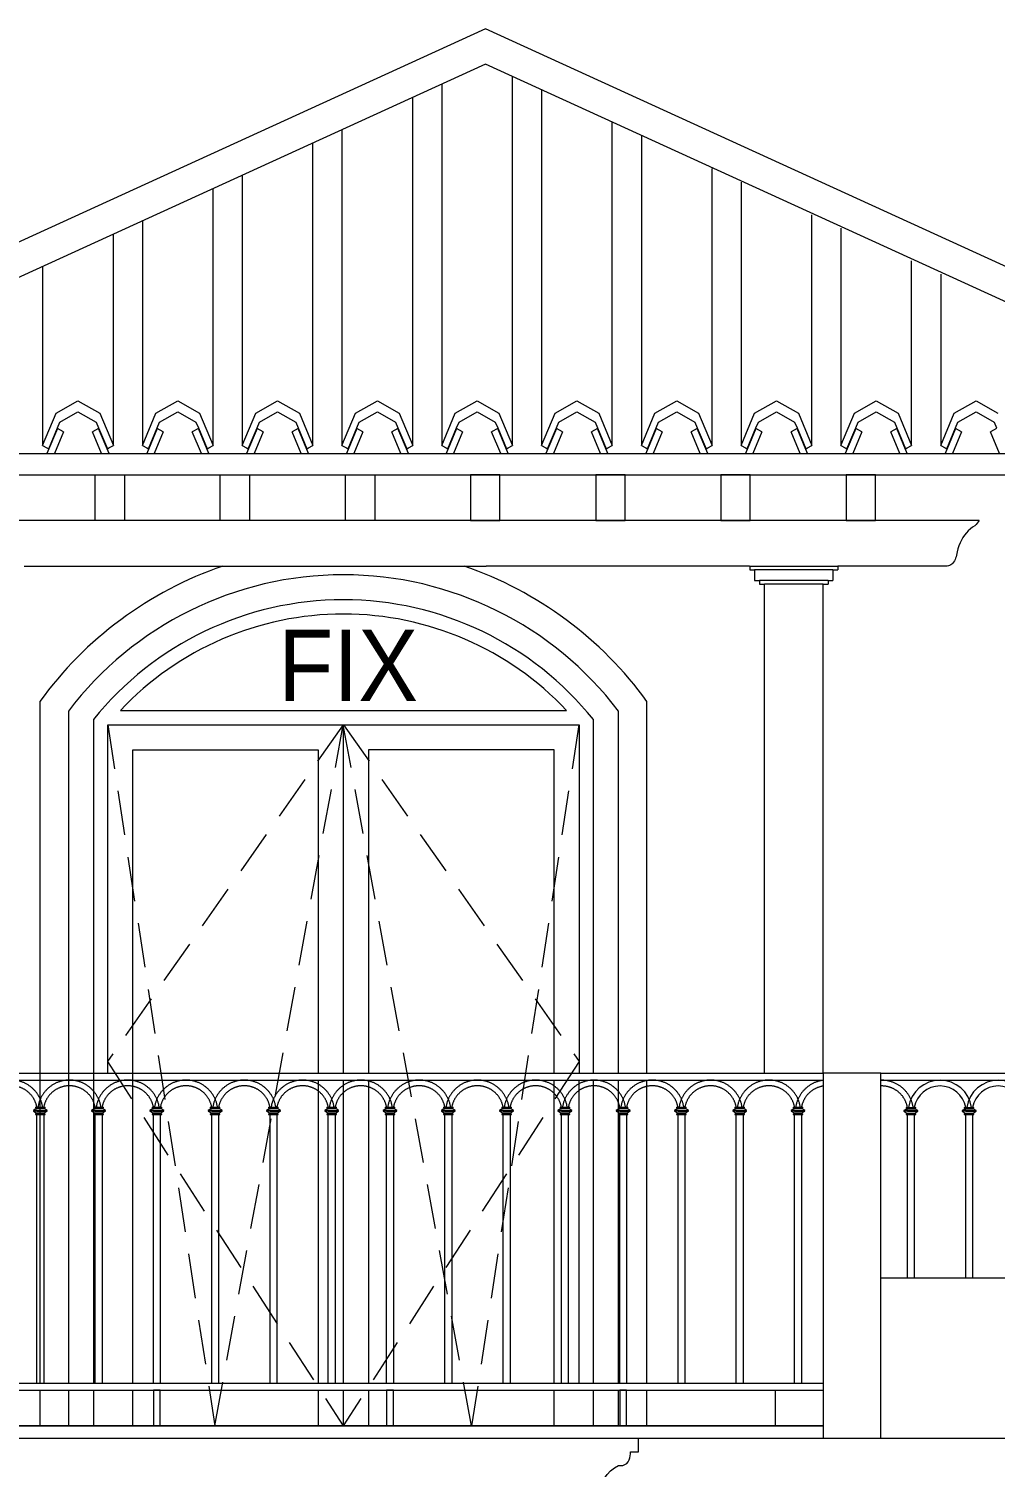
# Model space of a CAD drawing. Header units: millimetres. Extents: x -78046 to 260989, y -99288 to 158505.
# Drawn here: x 193272 to 195978, y -56262 to -52232 of the extents above; entities that cross this region are included whole.
import ezdxf
from ezdxf.xclip import XClip

# ---------------------------------------------------------------- set-up
doc = ezdxf.new("R2010")
doc.units = ezdxf.units.MM
doc.header["$LTSCALE"] = 100
doc.header["$XCLIPFRAME"] = 0
doc.linetypes.add('HIDDEN', pattern=[0.375, 0.25, -0.125])
for name, color, linetype, lineweight in [('-DOOR', 137, 'Continuous', 9), ('-HATCH', 8, 'Continuous', 5), ('-HIDE', 3, 'HIDDEN', 13), ('-LINE1', 7, 'Continuous', 18), ('-TEXT', 7, 'Continuous', 15)]:
    doc.layers.add(name, color=color, linetype=linetype, lineweight=lineweight)
doc.styles.add('X-5M-DH-TUM1$0$AVANTH', font='arial.ttf', dxfattribs={"width": 0.9})

# ---------------------------------------------------------------- blocks, each defined once
blk = doc.blocks.new('lancan')
for p, q in [((-1.1, 988.8), (6547.2, 988.8)), ((-1.1, 968.8), (6547.2, 968.8)), ((4241.6, 889), (4233.3, 884)), ((4239.2, 893), (4239.2, 891)), ((4239.2, 893), (4243.2, 893)), ((4239.2, 891), (4241.6, 891)), ((4241.6, 891), (4241.6, 889)), ((4241.6, 891), (4243.2, 891)), ((4241.6, 889), (4264, 889)), ((4243.2, 893), (4262.4, 893)), ((4262.4, 891), (4243.2, 891)), ((4262.4, 893), (4266.4, 893)), ((4262.4, 891), (4264, 891)), ((4264, 889), (4264, 891)), ((4264, 891), (4266.4, 891)), ((4272.2, 884), (4264, 889)), ((4266.4, 891), (4266.4, 893)), ((4404.8, 889), (4396.5, 884)), ((4402.4, 893), (4402.4, 891)), ((4402.4, 893), (4406.4, 893)), ((4402.4, 891), (4404.8, 891)), ((4404.8, 891), (4404.8, 889)), ((4404.8, 891), (4406.4, 891)), ((4404.8, 889), (4427.1, 889)), ((4406.4, 893), (4425.6, 893)), ((4425.6, 891), (4406.4, 891)), ((4425.6, 893), (4429.5, 893)), ((4425.6, 891), (4427.1, 891)), ((4427.1, 889), (4427.1, 891)), ((4427.1, 891), (4429.5, 891)), ((4435.4, 884), (4427.1, 889)), ((4429.5, 891), (4429.5, 893)), ((4568, 889), (4559.7, 884)), ((4565.6, 893), (4565.6, 891)), ((4565.6, 893), (4569.6, 893)), ((4565.6, 891), (4568, 891)), ((4568, 891), (4568, 889)), ((4568, 891), (4569.6, 891)), ((4568, 889), (4590.3, 889)), ((4569.6, 893), (4588.8, 893)), ((4588.8, 891), (4569.6, 891)), ((4588.8, 893), (4592.7, 893)), ((4588.8, 891), (4590.3, 891)), ((4590.3, 889), (4590.3, 891)), ((4590.3, 891), (4592.7, 891)), ((4598.6, 884), (4590.3, 889)), ((4592.7, 891), (4592.7, 893)), ((4731.2, 889), (4722.9, 884)), ((4728.8, 893), (4728.8, 891)), ((4728.8, 893), (4732.8, 893)), ((4728.8, 891), (4731.2, 891)), ((4731.2, 891), (4731.2, 889)), ((4731.2, 891), (4732.8, 891)), ((4731.2, 889), (4753.5, 889)), ((4732.8, 893), (4752, 893)), ((4752, 891), (4732.8, 891)), ((4752, 893), (4755.9, 893)), ((4752, 891), (4753.5, 891)), ((4753.5, 889), (4753.5, 891)), ((4753.5, 891), (4755.9, 891)), ((4761.8, 884), (4753.5, 889)), ((4755.9, 891), (4755.9, 893)), ((4894.4, 889), (4886.1, 884)), ((4892, 893), (4892, 891)), ((4892, 893), (4896, 893)), ((4892, 891), (4894.4, 891)), ((4894.4, 891), (4894.4, 889)), ((4894.4, 891), (4896, 891)), ((4894.4, 889), (4916.7, 889)), ((4896, 893), (4915.2, 893)), ((4915.2, 891), (4896, 891)), ((4915.2, 893), (4919.1, 893)), ((4915.2, 891), (4916.7, 891)), ((4916.7, 889), (4916.7, 891)), ((4916.7, 891), (4919.1, 891)), ((4925, 884), (4916.7, 889)), ((4919.1, 891), (4919.1, 893)), ((5057.6, 889), (5049.3, 884)), ((5055.2, 893), (5055.2, 891)), ((5055.2, 893), (5059.2, 893)), ((5055.2, 891), (5057.6, 891)), ((5057.6, 891), (5057.6, 889)), ((5057.6, 891), (5059.2, 891)), ((5057.6, 889), (5079.9, 889)), ((5059.2, 893), (5078.4, 893)), ((5078.4, 891), (5059.2, 891)), ((5078.4, 893), (5082.3, 893)), ((5078.4, 891), (5079.9, 891)), ((5079.9, 889), (5079.9, 891)), ((5079.9, 891), (5082.3, 891)), ((5088.2, 884), (5079.9, 889)), ((5082.3, 891), (5082.3, 893)), ((5220.8, 889), (5212.5, 884)), ((5218.4, 893), (5218.4, 891)), ((5218.4, 893), (5222.4, 893)), ((5218.4, 891), (5220.8, 891)), ((5220.8, 891), (5220.8, 889)), ((5220.8, 891), (5222.4, 891)), ((5220.8, 889), (5243.1, 889)), ((5222.4, 893), (5241.6, 893)), ((5241.6, 891), (5222.4, 891)), ((5241.6, 893), (5245.5, 893)), ((5241.6, 891), (5243.1, 891)), ((5243.1, 889), (5243.1, 891)), ((5243.1, 891), (5245.5, 891)), ((5251.4, 884), (5243.1, 889)), ((5245.5, 891), (5245.5, 893)), ((5384, 889), (5375.7, 884)), ((5381.6, 893), (5381.6, 891)), ((5381.6, 893), (5385.6, 893)), ((5381.6, 891), (5384, 891)), ((5384, 891), (5384, 889)), ((5384, 891), (5385.6, 891)), ((5384, 889), (5406.3, 889)), ((5385.6, 893), (5404.8, 893)), ((5404.8, 891), (5385.6, 891)), ((5404.8, 893), (5408.7, 893)), ((5404.8, 891), (5406.3, 891)), ((5406.3, 889), (5406.3, 891)), ((5406.3, 891), (5408.7, 891)), ((5414.6, 884), (5406.3, 889)), ((5408.7, 891), (5408.7, 893)), ((5547.2, 889), (5538.9, 884)), ((5544.8, 893), (5544.8, 891)), ((5544.8, 893), (5548.8, 893)), ((5544.8, 891), (5547.2, 891)), ((5547.2, 891), (5547.2, 889)), ((5547.2, 891), (5548.8, 891)), ((5547.2, 889), (5569.5, 889)), ((5548.8, 893), (5568, 893)), ((5568, 891), (5548.8, 891)), ((5568, 893), (5571.9, 893)), ((5568, 891), (5569.5, 891)), ((5569.5, 889), (5569.5, 891)), ((5569.5, 891), (5571.9, 891)), ((5577.8, 884), (5569.5, 889)), ((5571.9, 891), (5571.9, 893)), ((5710.4, 889), (5702.1, 884)), ((5708, 893), (5708, 891)), ((5708, 893), (5712, 893)), ((5708, 891), (5710.4, 891)), ((5710.4, 891), (5710.4, 889)), ((5710.4, 891), (5712, 891)), ((5710.4, 889), (5732.7, 889)), ((5712, 893), (5731.2, 893)), ((5731.2, 891), (5712, 891)), ((5731.2, 893), (5735.1, 893)), ((5731.2, 891), (5732.7, 891)), ((5732.7, 889), (5732.7, 891)), ((5732.7, 891), (5735.1, 891)), ((5741, 884), (5732.7, 889)), ((5735.1, 891), (5735.1, 893)), ((5873.6, 889), (5865.3, 884)), ((5871.2, 893), (5871.2, 891)), ((5871.2, 893), (5875.2, 893)), ((5871.2, 891), (5873.6, 891)), ((5873.6, 891), (5873.6, 889)), ((5873.6, 891), (5875.2, 891)), ((5873.6, 889), (5895.9, 889)), ((5875.2, 893), (5894.4, 893)), ((5894.4, 891), (5875.2, 891)), ((5894.4, 893), (5898.3, 893)), ((5894.4, 891), (5895.9, 891)), ((5895.9, 889), (5895.9, 891)), ((5895.9, 891), (5898.3, 891)), ((5904.2, 884), (5895.9, 889)), ((5898.3, 891), (5898.3, 893)), ((6036.8, 889), (6028.5, 884)), ((6034.4, 893), (6034.4, 891)), ((6034.4, 893), (6038.4, 893)), ((6034.4, 891), (6036.8, 891)), ((6036.8, 891), (6036.8, 889)), ((6036.8, 891), (6038.4, 891)), ((6036.8, 889), (6059.1, 889)), ((6038.4, 893), (6057.6, 893)), ((6057.6, 891), (6038.4, 891)), ((6057.6, 893), (6061.5, 893)), ((6057.6, 891), (6059.1, 891)), ((6059.1, 889), (6059.1, 891)), ((6059.1, 891), (6061.5, 891)), ((6067.4, 884), (6059.1, 889)), ((6061.5, 891), (6061.5, 893)), ((6200, 889), (6191.7, 884)), ((6197.6, 893), (6197.6, 891)), ((6197.6, 893), (6201.6, 893)), ((6197.6, 891), (6200, 891)), ((6200, 891), (6200, 889)), ((6200, 891), (6201.6, 891)), ((6200, 889), (6222.3, 889)), ((6201.6, 893), (6220.8, 893)), ((6220.8, 891), (6201.6, 891)), ((6220.8, 893), (6224.7, 893)), ((6220.8, 891), (6222.3, 891)), ((6222.3, 889), (6222.3, 891)), ((6222.3, 891), (6224.7, 891)), ((6230.6, 884), (6222.3, 889)), ((6224.7, 891), (6224.7, 893)), ((6363.2, 889), (6354.9, 884)), ((6360.8, 893), (6360.8, 891)), ((6360.8, 893), (6364.8, 893)), ((6360.8, 891), (6363.2, 891)), ((6363.2, 891), (6363.2, 889)), ((6363.2, 891), (6364.8, 891)), ((6363.2, 889), (6385.5, 889)), ((6364.8, 893), (6384, 893)), ((6384, 891), (6364.8, 891)), ((6384, 893), (6387.9, 893)), ((6384, 891), (6385.5, 891)), ((6385.5, 889), (6385.5, 891)), ((6385.5, 891), (6387.9, 891)), ((6393.8, 884), (6385.5, 889)), ((6387.9, 891), (6387.9, 893)), ((4233.3, 884), (4233.3, 882)), ((4243.2, 884), (4233.3, 884)), ((4233.3, 882), (4241.6, 876.9)), ((4243.2, 882), (4233.3, 882)), ((4239.2, 874.9), (4239.2, 872.9)), ((4239.2, 874.9), (4241.6, 874.9)), ((4239.2, 872.9), (4243.2, 872.9)), ((4241.6, 876.9), (4241.6, 874.9)), ((4241.6, 876.9), (4264, 876.9)), ((4241.6, 874.9), (4243.2, 874.9)), ((4243.2, 882), (4243.2, 884)), ((4243.2, 884), (4262.4, 884)), ((4243.2, 882), (4262.4, 882)), ((4262.4, 874.9), (4243.2, 874.9)), ((4243.2, 120), (4243.2, 872.9)), ((4243.2, 872.9), (4262.4, 872.9)), ((4262.4, 884), (4262.4, 882)), ((4262.4, 884), (4272.2, 884)), ((4262.4, 882), (4272.2, 882)), ((4262.4, 874.9), (4264, 874.9)), ((4262.4, 872.9), (4262.4, 120)), ((4262.4, 872.9), (4266.4, 872.9)), ((4264, 876.9), (4272.2, 882)), ((4264, 874.9), (4264, 876.9)), ((4264, 874.9), (4266.4, 874.9)), ((4266.4, 872.9), (4266.4, 874.9)), ((4272.2, 882), (4272.2, 884)), ((4396.5, 884), (4396.5, 882)), ((4406.4, 884), (4396.5, 884)), ((4396.5, 882), (4404.8, 876.9)), ((4406.4, 882), (4396.5, 882)), ((4402.4, 874.9), (4402.4, 872.9)), ((4402.4, 874.9), (4404.8, 874.9)), ((4402.4, 872.9), (4406.4, 872.9)), ((4404.8, 876.9), (4404.8, 874.9)), ((4404.8, 876.9), (4427.1, 876.9)), ((4404.8, 874.9), (4406.4, 874.9)), ((4406.4, 882), (4406.4, 884)), ((4406.4, 884), (4425.6, 884)), ((4406.4, 882), (4425.6, 882)), ((4425.6, 874.9), (4406.4, 874.9)), ((4406.4, 120), (4406.4, 872.9)), ((4406.4, 872.9), (4425.6, 872.9)), ((4425.6, 884), (4425.6, 882)), ((4425.6, 884), (4435.4, 884)), ((4425.6, 882), (4435.4, 882)), ((4425.6, 874.9), (4427.1, 874.9)), ((4425.6, 872.9), (4425.6, 120)), ((4425.6, 872.9), (4429.5, 872.9)), ((4427.1, 876.9), (4435.4, 882)), ((4427.1, 874.9), (4427.1, 876.9)), ((4427.1, 874.9), (4429.5, 874.9)), ((4429.5, 872.9), (4429.5, 874.9)), ((4435.4, 882), (4435.4, 884)), ((4559.7, 884), (4559.7, 882)), ((4569.6, 884), (4559.7, 884)), ((4559.7, 882), (4568, 876.9)), ((4569.6, 882), (4559.7, 882)), ((4565.6, 874.9), (4565.6, 872.9)), ((4565.6, 874.9), (4568, 874.9)), ((4565.6, 872.9), (4569.6, 872.9)), ((4568, 876.9), (4568, 874.9)), ((4568, 876.9), (4590.3, 876.9)), ((4568, 874.9), (4569.6, 874.9)), ((4569.6, 882), (4569.6, 884)), ((4569.6, 884), (4588.8, 884)), ((4569.6, 882), (4588.8, 882)), ((4588.8, 874.9), (4569.6, 874.9)), ((4569.6, 120), (4569.6, 872.9)), ((4569.6, 872.9), (4588.8, 872.9)), ((4588.8, 884), (4588.8, 882)), ((4588.8, 884), (4598.6, 884)), ((4588.8, 882), (4598.6, 882)), ((4588.8, 874.9), (4590.3, 874.9)), ((4588.8, 872.9), (4588.8, 120)), ((4588.8, 872.9), (4592.7, 872.9)), ((4590.3, 876.9), (4598.6, 882)), ((4590.3, 874.9), (4590.3, 876.9)), ((4590.3, 874.9), (4592.7, 874.9)), ((4592.7, 872.9), (4592.7, 874.9)), ((4598.6, 882), (4598.6, 884)), ((4722.9, 884), (4722.9, 882)), ((4732.8, 884), (4722.9, 884)), ((4722.9, 882), (4731.2, 876.9)), ((4732.8, 882), (4722.9, 882)), ((4728.8, 874.9), (4728.8, 872.9)), ((4728.8, 874.9), (4731.2, 874.9)), ((4728.8, 872.9), (4732.8, 872.9)), ((4731.2, 876.9), (4731.2, 874.9)), ((4731.2, 876.9), (4753.5, 876.9)), ((4731.2, 874.9), (4732.8, 874.9)), ((4732.8, 882), (4732.8, 884)), ((4732.8, 884), (4752, 884)), ((4732.8, 882), (4752, 882)), ((4752, 874.9), (4732.8, 874.9)), ((4732.8, 120), (4732.8, 872.9)), ((4732.8, 872.9), (4752, 872.9)), ((4752, 884), (4752, 882)), ((4752, 884), (4761.8, 884)), ((4752, 882), (4761.8, 882)), ((4752, 874.9), (4753.5, 874.9)), ((4752, 872.9), (4752, 120)), ((4752, 872.9), (4755.9, 872.9)), ((4753.5, 876.9), (4761.8, 882)), ((4753.5, 874.9), (4753.5, 876.9)), ((4753.5, 874.9), (4755.9, 874.9)), ((4755.9, 872.9), (4755.9, 874.9)), ((4761.8, 882), (4761.8, 884)), ((4886.1, 884), (4886.1, 882)), ((4896, 884), (4886.1, 884)), ((4886.1, 882), (4894.4, 876.9)), ((4896, 882), (4886.1, 882)), ((4892, 874.9), (4892, 872.9)), ((4892, 874.9), (4894.4, 874.9)), ((4892, 872.9), (4896, 872.9)), ((4894.4, 876.9), (4894.4, 874.9)), ((4894.4, 876.9), (4916.7, 876.9)), ((4894.4, 874.9), (4896, 874.9)), ((4896, 882), (4896, 884)), ((4896, 884), (4915.2, 884)), ((4896, 882), (4915.2, 882)), ((4915.2, 874.9), (4896, 874.9)), ((4896, 120), (4896, 872.9)), ((4896, 872.9), (4915.2, 872.9)), ((4915.2, 884), (4915.2, 882)), ((4915.2, 884), (4925, 884)), ((4915.2, 882), (4925, 882)), ((4915.2, 874.9), (4916.7, 874.9)), ((4915.2, 872.9), (4915.2, 120)), ((4915.2, 872.9), (4919.1, 872.9)), ((4916.7, 876.9), (4925, 882)), ((4916.7, 874.9), (4916.7, 876.9)), ((4916.7, 874.9), (4919.1, 874.9)), ((4919.1, 872.9), (4919.1, 874.9)), ((4925, 882), (4925, 884)), ((5049.3, 884), (5049.3, 882)), ((5059.2, 884), (5049.3, 884)), ((5049.3, 882), (5057.6, 876.9)), ((5059.2, 882), (5049.3, 882)), ((5055.2, 874.9), (5055.2, 872.9)), ((5055.2, 874.9), (5057.6, 874.9)), ((5055.2, 872.9), (5059.2, 872.9)), ((5057.6, 876.9), (5057.6, 874.9)), ((5057.6, 876.9), (5079.9, 876.9)), ((5057.6, 874.9), (5059.2, 874.9)), ((5059.2, 882), (5059.2, 884)), ((5059.2, 884), (5078.4, 884)), ((5059.2, 882), (5078.4, 882)), ((5078.4, 874.9), (5059.2, 874.9)), ((5059.2, 120), (5059.2, 872.9)), ((5059.2, 872.9), (5078.4, 872.9)), ((5078.4, 884), (5078.4, 882)), ((5078.4, 884), (5088.2, 884)), ((5078.4, 882), (5088.2, 882)), ((5078.4, 874.9), (5079.9, 874.9)), ((5078.4, 872.9), (5078.4, 120)), ((5078.4, 872.9), (5082.3, 872.9)), ((5079.9, 876.9), (5088.2, 882)), ((5079.9, 874.9), (5079.9, 876.9)), ((5079.9, 874.9), (5082.3, 874.9)), ((5082.3, 872.9), (5082.3, 874.9)), ((5088.2, 882), (5088.2, 884)), ((5212.5, 884), (5212.5, 882)), ((5222.4, 884), (5212.5, 884)), ((5212.5, 882), (5220.8, 876.9)), ((5222.4, 882), (5212.5, 882)), ((5218.4, 874.9), (5218.4, 872.9)), ((5218.4, 874.9), (5220.8, 874.9)), ((5218.4, 872.9), (5222.4, 872.9)), ((5220.8, 876.9), (5220.8, 874.9)), ((5220.8, 876.9), (5243.1, 876.9)), ((5220.8, 874.9), (5222.4, 874.9)), ((5222.4, 882), (5222.4, 884)), ((5222.4, 884), (5241.6, 884)), ((5222.4, 882), (5241.6, 882)), ((5241.6, 874.9), (5222.4, 874.9)), ((5222.4, 120), (5222.4, 872.9)), ((5222.4, 872.9), (5241.6, 872.9)), ((5241.6, 884), (5241.6, 882)), ((5241.6, 884), (5251.4, 884)), ((5241.6, 882), (5251.4, 882)), ((5241.6, 874.9), (5243.1, 874.9)), ((5241.6, 872.9), (5241.6, 120)), ((5241.6, 872.9), (5245.5, 872.9)), ((5243.1, 876.9), (5251.4, 882)), ((5243.1, 874.9), (5243.1, 876.9)), ((5243.1, 874.9), (5245.5, 874.9)), ((5245.5, 872.9), (5245.5, 874.9)), ((5251.4, 882), (5251.4, 884)), ((5375.7, 884), (5375.7, 882)), ((5385.6, 884), (5375.7, 884)), ((5375.7, 882), (5384, 876.9)), ((5385.6, 882), (5375.7, 882)), ((5381.6, 874.9), (5381.6, 872.9)), ((5381.6, 874.9), (5384, 874.9)), ((5381.6, 872.9), (5385.6, 872.9)), ((5384, 876.9), (5384, 874.9)), ((5384, 876.9), (5406.3, 876.9)), ((5384, 874.9), (5385.6, 874.9)), ((5385.6, 882), (5385.6, 884)), ((5385.6, 884), (5404.8, 884)), ((5385.6, 882), (5404.8, 882)), ((5404.8, 874.9), (5385.6, 874.9)), ((5385.6, 120), (5385.6, 872.9)), ((5385.6, 872.9), (5404.8, 872.9)), ((5404.8, 884), (5404.8, 882)), ((5404.8, 884), (5414.6, 884)), ((5404.8, 882), (5414.6, 882)), ((5404.8, 874.9), (5406.3, 874.9)), ((5404.8, 872.9), (5404.8, 120)), ((5404.8, 872.9), (5408.7, 872.9)), ((5406.3, 876.9), (5414.6, 882)), ((5406.3, 874.9), (5406.3, 876.9)), ((5406.3, 874.9), (5408.7, 874.9)), ((5408.7, 872.9), (5408.7, 874.9)), ((5414.6, 882), (5414.6, 884)), ((5538.9, 884), (5538.9, 882)), ((5548.8, 884), (5538.9, 884)), ((5538.9, 882), (5547.2, 876.9)), ((5548.8, 882), (5538.9, 882)), ((5544.8, 874.9), (5544.8, 872.9)), ((5544.8, 874.9), (5547.2, 874.9)), ((5544.8, 872.9), (5548.8, 872.9)), ((5547.2, 876.9), (5547.2, 874.9)), ((5547.2, 876.9), (5569.5, 876.9)), ((5547.2, 874.9), (5548.8, 874.9)), ((5548.8, 882), (5548.8, 884)), ((5548.8, 884), (5568, 884)), ((5548.8, 882), (5568, 882)), ((5568, 874.9), (5548.8, 874.9)), ((5548.8, 120), (5548.8, 872.9)), ((5548.8, 872.9), (5568, 872.9)), ((5568, 884), (5568, 882)), ((5568, 884), (5577.8, 884)), ((5568, 882), (5577.8, 882)), ((5568, 874.9), (5569.5, 874.9)), ((5568, 872.9), (5568, 120)), ((5568, 872.9), (5571.9, 872.9)), ((5569.5, 876.9), (5577.8, 882)), ((5569.5, 874.9), (5569.5, 876.9)), ((5569.5, 874.9), (5571.9, 874.9)), ((5571.9, 872.9), (5571.9, 874.9)), ((5577.8, 882), (5577.8, 884)), ((5702.1, 884), (5702.1, 882)), ((5712, 884), (5702.1, 884)), ((5702.1, 882), (5710.4, 876.9)), ((5712, 882), (5702.1, 882)), ((5708, 874.9), (5708, 872.9)), ((5708, 874.9), (5710.4, 874.9)), ((5708, 872.9), (5712, 872.9)), ((5710.4, 876.9), (5710.4, 874.9)), ((5710.4, 876.9), (5732.7, 876.9)), ((5710.4, 874.9), (5712, 874.9)), ((5712, 882), (5712, 884)), ((5712, 884), (5731.2, 884)), ((5712, 882), (5731.2, 882)), ((5731.2, 874.9), (5712, 874.9)), ((5712, 120), (5712, 872.9)), ((5712, 872.9), (5731.2, 872.9)), ((5731.2, 884), (5731.2, 882)), ((5731.2, 884), (5741, 884)), ((5731.2, 882), (5741, 882)), ((5731.2, 874.9), (5732.7, 874.9)), ((5731.2, 872.9), (5731.2, 120)), ((5731.2, 872.9), (5735.1, 872.9)), ((5732.7, 876.9), (5741, 882)), ((5732.7, 874.9), (5732.7, 876.9)), ((5732.7, 874.9), (5735.1, 874.9)), ((5735.1, 872.9), (5735.1, 874.9)), ((5741, 882), (5741, 884)), ((5865.3, 884), (5865.3, 882)), ((5875.2, 884), (5865.3, 884)), ((5865.3, 882), (5873.6, 876.9)), ((5875.2, 882), (5865.3, 882)), ((5871.2, 874.9), (5871.2, 872.9)), ((5871.2, 874.9), (5873.6, 874.9)), ((5871.2, 872.9), (5875.2, 872.9)), ((5873.6, 876.9), (5873.6, 874.9)), ((5873.6, 876.9), (5895.9, 876.9)), ((5873.6, 874.9), (5875.2, 874.9)), ((5875.2, 882), (5875.2, 884)), ((5875.2, 884), (5894.4, 884)), ((5875.2, 882), (5894.4, 882)), ((5894.4, 874.9), (5875.2, 874.9)), ((5875.2, 120), (5875.2, 872.9)), ((5875.2, 872.9), (5894.4, 872.9)), ((5894.4, 884), (5894.4, 882)), ((5894.4, 884), (5904.2, 884)), ((5894.4, 882), (5904.2, 882)), ((5894.4, 874.9), (5895.9, 874.9)), ((5894.4, 872.9), (5894.4, 120)), ((5894.4, 872.9), (5898.3, 872.9)), ((5895.9, 876.9), (5904.2, 882)), ((5895.9, 874.9), (5895.9, 876.9)), ((5895.9, 874.9), (5898.3, 874.9)), ((5898.3, 872.9), (5898.3, 874.9)), ((5904.2, 882), (5904.2, 884)), ((6028.5, 884), (6028.5, 882)), ((6038.4, 884), (6028.5, 884)), ((6028.5, 882), (6036.8, 876.9)), ((6038.4, 882), (6028.5, 882)), ((6034.4, 874.9), (6034.4, 872.9)), ((6034.4, 874.9), (6036.8, 874.9)), ((6034.4, 872.9), (6038.4, 872.9)), ((6036.8, 876.9), (6036.8, 874.9)), ((6036.8, 876.9), (6059.1, 876.9)), ((6036.8, 874.9), (6038.4, 874.9)), ((6038.4, 882), (6038.4, 884)), ((6038.4, 884), (6057.6, 884)), ((6038.4, 882), (6057.6, 882)), ((6057.6, 874.9), (6038.4, 874.9)), ((6038.4, 120), (6038.4, 872.9)), ((6038.4, 872.9), (6057.6, 872.9)), ((6057.6, 884), (6057.6, 882)), ((6057.6, 884), (6067.4, 884)), ((6057.6, 882), (6067.4, 882)), ((6057.6, 874.9), (6059.1, 874.9)), ((6057.6, 872.9), (6057.6, 120)), ((6057.6, 872.9), (6061.5, 872.9)), ((6059.1, 876.9), (6067.4, 882)), ((6059.1, 874.9), (6059.1, 876.9)), ((6059.1, 874.9), (6061.5, 874.9)), ((6061.5, 872.9), (6061.5, 874.9)), ((6067.4, 882), (6067.4, 884)), ((6191.7, 884), (6191.7, 882)), ((6201.6, 884), (6191.7, 884)), ((6191.7, 882), (6200, 876.9)), ((6201.6, 882), (6191.7, 882)), ((6197.6, 874.9), (6197.6, 872.9)), ((6197.6, 874.9), (6200, 874.9)), ((6197.6, 872.9), (6201.6, 872.9)), ((6200, 876.9), (6200, 874.9)), ((6200, 876.9), (6222.3, 876.9)), ((6200, 874.9), (6201.6, 874.9)), ((6201.6, 882), (6201.6, 884)), ((6201.6, 884), (6220.8, 884)), ((6201.6, 882), (6220.8, 882)), ((6220.8, 874.9), (6201.6, 874.9)), ((6201.6, 120), (6201.6, 872.9)), ((6201.6, 872.9), (6220.8, 872.9)), ((6220.8, 884), (6220.8, 882)), ((6220.8, 884), (6230.6, 884)), ((6220.8, 882), (6230.6, 882)), ((6220.8, 874.9), (6222.3, 874.9)), ((6220.8, 872.9), (6220.8, 120)), ((6220.8, 872.9), (6224.7, 872.9)), ((6222.3, 876.9), (6230.6, 882)), ((6222.3, 874.9), (6222.3, 876.9)), ((6222.3, 874.9), (6224.7, 874.9)), ((6224.7, 872.9), (6224.7, 874.9)), ((6230.6, 882), (6230.6, 884)), ((6354.9, 884), (6354.9, 882)), ((6364.8, 884), (6354.9, 884)), ((6354.9, 882), (6363.2, 876.9)), ((6364.8, 882), (6354.9, 882)), ((6360.8, 874.9), (6360.8, 872.9)), ((6360.8, 874.9), (6363.2, 874.9)), ((6360.8, 872.9), (6364.8, 872.9)), ((6363.2, 876.9), (6363.2, 874.9)), ((6363.2, 876.9), (6385.5, 876.9)), ((6363.2, 874.9), (6364.8, 874.9)), ((6364.8, 882), (6364.8, 884)), ((6364.8, 884), (6384, 884)), ((6364.8, 882), (6384, 882)), ((6384, 874.9), (6364.8, 874.9)), ((6364.8, 120), (6364.8, 872.9)), ((6364.8, 872.9), (6384, 872.9)), ((6384, 884), (6384, 882)), ((6384, 884), (6393.8, 884)), ((6384, 882), (6393.8, 882)), ((6384, 874.9), (6385.5, 874.9)), ((6384, 872.9), (6384, 120)), ((6384, 872.9), (6387.9, 872.9)), ((6385.5, 876.9), (6393.8, 882)), ((6385.5, 874.9), (6385.5, 876.9)), ((6385.5, 874.9), (6387.9, 874.9)), ((6387.9, 872.9), (6387.9, 874.9)), ((6393.8, 882), (6393.8, 884)), ((-1.1, 120), (6547.2, 120)), ((-1.1, 100), (6547.2, 100)), ((-1.1, 0), (6547.2, 0))]:
    blk.add_line(p, q)
for points in [[(4588.8, 100), (4569.6, 100), (4569.6, 0), (4588.8, 0)], [(5241.6, 100), (5222.4, 100), (5222.4, 0), (5241.6, 0)], [(5894.4, 100), (5875.2, 100), (5875.2, 0), (5894.4, 0)]]:
    blk.add_lwpolyline(points, close=True)
for centre, radius, start, end in [((4171.2, 879.8), 89.2, 8.5304, 171.4696), ((4334.4, 879.8), 89.2, 8.5304, 171.4696), ((4497.6, 879.8), 89.2, 8.5304, 171.4696), ((4660.8, 879.8), 89.2, 8.5304, 171.4696), ((4824, 879.8), 89.2, 8.5304, 171.4696), ((4987.2, 879.8), 89.2, 8.5304, 171.4696), ((5150.4, 879.8), 89.2, 8.5304, 171.4696), ((5313.6, 879.8), 89.2, 8.5304, 171.4696), ((5476.8, 879.8), 89.2, 8.5304, 171.4696), ((5640, 879.8), 89.2, 8.5304, 171.4696), ((5803.2, 879.8), 89.2, 8.5304, 171.4696), ((5966.4, 879.8), 89.2, 8.5304, 171.4696), ((6129.6, 879.8), 89.2, 8.5304, 171.4696), ((6292.8, 879.8), 89.2, 8.5304, 171.4696), ((6456, 879.8), 89.2, 8.5304, 171.4696), ((4171.2, 879.8), 73.2, 10.4137, 169.5863), ((4334.4, 879.8), 73.2, 10.4137, 169.5863), ((4497.6, 879.8), 73.2, 10.4137, 169.5863), ((4660.8, 879.8), 73.2, 10.4137, 169.5863), ((4824, 879.8), 73.2, 10.4137, 169.5863), ((4987.2, 879.8), 73.2, 10.4137, 169.5863), ((5150.4, 879.8), 73.2, 10.4137, 169.5863), ((5313.6, 879.8), 73.2, 10.4137, 169.5863), ((5476.8, 879.8), 73.2, 10.4137, 169.5863), ((5640, 879.8), 73.2, 10.4137, 169.5863), ((5803.2, 879.8), 73.2, 10.4137, 169.5863), ((5966.4, 879.8), 73.2, 10.4137, 169.5863), ((6129.6, 879.8), 73.2, 10.4137, 169.5863), ((6292.8, 879.8), 73.2, 10.4137, 169.5863), ((6456, 879.8), 73.2, 10.4137, 169.5863)]:
    blk.add_arc(centre, radius, start, end)
blk = doc.blocks.new('erte')
for p, q in [((215467.7, -49738), (215467.7, -52249.4)), ((215665.8, -52249.4), (215665.8, -49738)), ((215747.1, -49738), (215747.1, -52249.4)), ((215945.2, -52249.4), (215945.2, -49738)), ((216026.5, -49738), (216026.5, -52249.4)), ((216224.6, -52249.4), (216224.6, -49738)), ((216305.9, -49738), (216305.9, -52249.4)), ((216504, -52249.4), (216504, -49738)), ((216585.3, -49738), (216585.3, -52249.4)), ((216783.4, -52249.4), (216783.4, -49738)), ((216864.7, -49738), (216864.7, -52249.4)), ((217062.8, -52249.4), (217062.8, -49738)), ((217144.1, -49738), (217144.1, -52249.4)), ((217342.2, -52249.4), (217342.2, -49738)), ((217423.5, -49738), (217423.5, -52249.4)), ((217621.6, -52249.4), (217621.6, -49738)), ((217702.9, -49738), (217702.9, -52249.4)), ((217901, -52249.4), (217901, -49738)), ((217982.3, -49738), (217982.3, -52249.4)), ((215505.5, -52159), (215566.7, -52124.5)), ((215566.7, -52124.5), (215627.9, -52159)), ((215784.9, -52159), (215846.1, -52124.5)), ((215846.1, -52124.5), (215907.3, -52159)), ((216064.3, -52159), (216125.5, -52124.5)), ((216125.5, -52124.5), (216186.7, -52159)), ((216343.7, -52159), (216404.9, -52124.5)), ((216404.9, -52124.5), (216466.1, -52159)), ((216623.1, -52159), (216684.3, -52124.5)), ((216684.3, -52124.5), (216745.5, -52159)), ((216902.5, -52159), (216963.7, -52124.5)), ((216963.7, -52124.5), (217024.9, -52159)), ((217181.9, -52159), (217243.1, -52124.5)), ((217243.1, -52124.5), (217304.3, -52159)), ((217461.3, -52159), (217522.5, -52124.5)), ((217522.5, -52124.5), (217583.7, -52159)), ((217740.7, -52159), (217801.9, -52124.5)), ((217801.9, -52124.5), (217863.1, -52159)), ((218020.1, -52159), (218081.3, -52124.5)), ((218081.3, -52124.5), (218142.5, -52159)), ((215467.7, -52249.4), (215505.5, -52159)), ((215509.2, -52200.2), (215516, -52184)), ((215516, -52184), (215566.7, -52155.3)), ((215566.7, -52155.3), (215617.5, -52184)), ((215617.5, -52184), (215624.3, -52200.2)), ((215627.9, -52159), (215665.8, -52249.4)), ((215747.1, -52249.4), (215784.9, -52159)), ((215788.6, -52200.2), (215795.4, -52184)), ((215795.4, -52184), (215846.1, -52155.3)), ((215846.1, -52155.3), (215896.9, -52184)), ((215896.9, -52184), (215903.7, -52200.2)), ((215907.3, -52159), (215945.2, -52249.4)), ((216026.5, -52249.4), (216064.3, -52159)), ((216068, -52200.2), (216074.8, -52184)), ((216074.8, -52184), (216125.5, -52155.3)), ((216125.5, -52155.3), (216176.3, -52184)), ((216176.3, -52184), (216183.1, -52200.2)), ((216186.7, -52159), (216224.6, -52249.4)), ((216305.9, -52249.4), (216343.7, -52159)), ((216347.4, -52200.2), (216354.2, -52184)), ((216354.2, -52184), (216404.9, -52155.3)), ((216404.9, -52155.3), (216455.7, -52184)), ((216455.7, -52184), (216462.5, -52200.2)), ((216466.1, -52159), (216504, -52249.4)), ((216585.3, -52249.4), (216623.1, -52159)), ((216626.8, -52200.2), (216633.6, -52184)), ((216633.6, -52184), (216684.3, -52155.3)), ((216684.3, -52155.3), (216735.1, -52184)), ((216735.1, -52184), (216741.9, -52200.2)), ((216745.5, -52159), (216783.4, -52249.4)), ((216864.7, -52249.4), (216902.5, -52159)), ((216906.2, -52200.2), (216913, -52184)), ((216913, -52184), (216963.7, -52155.3)), ((216963.7, -52155.3), (217014.5, -52184)), ((217014.5, -52184), (217021.3, -52200.2)), ((217024.9, -52159), (217062.8, -52249.4)), ((217144.1, -52249.4), (217181.9, -52159)), ((217185.6, -52200.2), (217192.4, -52184)), ((217192.4, -52184), (217243.1, -52155.3)), ((217243.1, -52155.3), (217293.9, -52184)), ((217293.9, -52184), (217300.7, -52200.2)), ((217304.3, -52159), (217342.2, -52249.4)), ((217423.5, -52249.4), (217461.3, -52159)), ((217465, -52200.2), (217471.8, -52184)), ((217471.8, -52184), (217522.5, -52155.3)), ((217522.5, -52155.3), (217573.3, -52184)), ((217573.3, -52184), (217580.1, -52200.2)), ((217583.7, -52159), (217621.6, -52249.4)), ((217702.9, -52249.4), (217740.7, -52159)), ((217744.4, -52200.2), (217751.2, -52184)), ((217751.2, -52184), (217801.9, -52155.3)), ((217801.9, -52155.3), (217852.7, -52184)), ((217852.7, -52184), (217859.5, -52200.2)), ((217863.1, -52159), (217901, -52249.4)), ((217982.3, -52249.4), (218020.1, -52159)), ((218023.8, -52200.2), (218030.6, -52184)), ((218030.6, -52184), (218081.3, -52155.3)), ((218081.3, -52155.3), (218132.1, -52184)), ((218132.1, -52184), (218138.9, -52200.2)), ((215509.2, -52201.7), (215479.9, -52271.6)), ((215484.6, -52258.9), (215509.2, -52200.2)), ((215526.1, -52211.2), (215500.8, -52271.6)), ((215509.2, -52201.7), (215509.2, -52200.2)), ((215526.1, -52211.2), (215509.2, -52201.7)), ((215624.3, -52201.7), (215607.4, -52211.2)), ((215632.7, -52271.6), (215607.4, -52211.2)), ((215624.3, -52200.2), (215624.3, -52201.7)), ((215624.3, -52200.2), (215648.9, -52258.9)), ((215653.6, -52271.6), (215624.3, -52201.7)), ((215788.6, -52201.7), (215759.3, -52271.6)), ((215764, -52258.9), (215788.6, -52200.2)), ((215805.5, -52211.2), (215780.2, -52271.6)), ((215788.6, -52201.7), (215788.6, -52200.2)), ((215805.5, -52211.2), (215788.6, -52201.7)), ((215903.7, -52201.7), (215886.8, -52211.2)), ((215912.1, -52271.6), (215886.8, -52211.2)), ((215903.7, -52200.2), (215903.7, -52201.7)), ((215903.7, -52200.2), (215928.3, -52258.9)), ((215933, -52271.6), (215903.7, -52201.7)), ((216068, -52201.7), (216038.7, -52271.6)), ((216043.4, -52258.9), (216068, -52200.2)), ((216084.9, -52211.2), (216059.6, -52271.6)), ((216068, -52201.7), (216068, -52200.2)), ((216084.9, -52211.2), (216068, -52201.7)), ((216183.1, -52201.7), (216166.2, -52211.2)), ((216191.5, -52271.6), (216166.2, -52211.2)), ((216183.1, -52200.2), (216183.1, -52201.7)), ((216183.1, -52200.2), (216207.7, -52258.9)), ((216212.4, -52271.6), (216183.1, -52201.7)), ((216347.4, -52201.7), (216318.1, -52271.6)), ((216322.8, -52258.9), (216347.4, -52200.2)), ((216364.3, -52211.2), (216339, -52271.6)), ((216347.4, -52201.7), (216347.4, -52200.2)), ((216364.3, -52211.2), (216347.4, -52201.7)), ((216462.5, -52201.7), (216445.6, -52211.2)), ((216470.9, -52271.6), (216445.6, -52211.2)), ((216462.5, -52200.2), (216462.5, -52201.7)), ((216462.5, -52200.2), (216487.1, -52258.9)), ((216491.8, -52271.6), (216462.5, -52201.7)), ((216626.8, -52201.7), (216597.5, -52271.6)), ((216602.2, -52258.9), (216626.8, -52200.2)), ((216643.7, -52211.2), (216618.4, -52271.6)), ((216626.8, -52201.7), (216626.8, -52200.2)), ((216643.7, -52211.2), (216626.8, -52201.7)), ((216741.9, -52201.7), (216725, -52211.2)), ((216750.3, -52271.6), (216725, -52211.2)), ((216741.9, -52200.2), (216741.9, -52201.7)), ((216741.9, -52200.2), (216766.5, -52258.9)), ((216771.2, -52271.6), (216741.9, -52201.7)), ((216906.2, -52201.7), (216876.9, -52271.6)), ((216881.6, -52258.9), (216906.2, -52200.2)), ((216923.1, -52211.2), (216897.8, -52271.6)), ((216906.2, -52201.7), (216906.2, -52200.2)), ((216923.1, -52211.2), (216906.2, -52201.7)), ((217021.3, -52201.7), (217004.4, -52211.2)), ((217029.7, -52271.6), (217004.4, -52211.2)), ((217021.3, -52200.2), (217021.3, -52201.7)), ((217021.3, -52200.2), (217045.9, -52258.9)), ((217050.6, -52271.6), (217021.3, -52201.7)), ((217185.6, -52201.7), (217156.3, -52271.6)), ((217161, -52258.9), (217185.6, -52200.2)), ((217202.5, -52211.2), (217177.2, -52271.6)), ((217185.6, -52201.7), (217185.6, -52200.2)), ((217202.5, -52211.2), (217185.6, -52201.7)), ((217300.7, -52201.7), (217283.8, -52211.2)), ((217309.1, -52271.6), (217283.8, -52211.2)), ((217300.7, -52200.2), (217300.7, -52201.7)), ((217300.7, -52200.2), (217325.3, -52258.9)), ((217330, -52271.6), (217300.7, -52201.7)), ((217465, -52201.7), (217435.7, -52271.6)), ((217440.4, -52258.9), (217465, -52200.2)), ((217481.9, -52211.2), (217456.6, -52271.6)), ((217465, -52201.7), (217465, -52200.2)), ((217481.9, -52211.2), (217465, -52201.7)), ((217580.1, -52201.7), (217563.2, -52211.2)), ((217588.5, -52271.6), (217563.2, -52211.2)), ((217580.1, -52200.2), (217580.1, -52201.7)), ((217580.1, -52200.2), (217604.7, -52258.9)), ((217609.4, -52271.6), (217580.1, -52201.7)), ((217744.4, -52201.7), (217715.1, -52271.6)), ((217719.8, -52258.9), (217744.4, -52200.2)), ((217761.3, -52211.2), (217736, -52271.6)), ((217744.4, -52201.7), (217744.4, -52200.2)), ((217761.3, -52211.2), (217744.4, -52201.7)), ((217859.5, -52201.7), (217842.6, -52211.2)), ((217867.9, -52271.6), (217842.6, -52211.2)), ((217859.5, -52200.2), (217859.5, -52201.7)), ((217859.5, -52200.2), (217884.1, -52258.9)), ((217888.8, -52271.6), (217859.5, -52201.7)), ((218023.8, -52201.7), (217994.5, -52271.6)), ((217999.2, -52258.9), (218023.8, -52200.2)), ((218040.7, -52211.2), (218015.4, -52271.6)), ((218023.8, -52201.7), (218023.8, -52200.2)), ((218040.7, -52211.2), (218023.8, -52201.7)), ((218138.9, -52201.7), (218122, -52211.2)), ((218147.3, -52271.6), (218122, -52211.2)), ((215467.7, -52249.4), (215479.9, -52256.3)), ((215479.9, -52256.3), (215484.6, -52258.9)), ((215648.9, -52258.9), (215653.5, -52256.3)), ((215653.5, -52256.3), (215665.8, -52249.4)), ((215747.1, -52249.4), (215759.3, -52256.3)), ((215759.3, -52256.3), (215764, -52258.9)), ((215928.3, -52258.9), (215932.9, -52256.3)), ((215932.9, -52256.3), (215945.2, -52249.4)), ((216026.5, -52249.4), (216038.7, -52256.3)), ((216038.7, -52256.3), (216043.4, -52258.9)), ((216207.7, -52258.9), (216212.3, -52256.3)), ((216212.3, -52256.3), (216224.6, -52249.4)), ((216305.9, -52249.4), (216318.1, -52256.3)), ((216318.1, -52256.3), (216322.8, -52258.9)), ((216487.1, -52258.9), (216491.7, -52256.3)), ((216491.7, -52256.3), (216504, -52249.4)), ((216585.3, -52249.4), (216597.5, -52256.3)), ((216597.5, -52256.3), (216602.2, -52258.9)), ((216766.5, -52258.9), (216771.1, -52256.3)), ((216771.1, -52256.3), (216783.4, -52249.4)), ((216864.7, -52249.4), (216876.9, -52256.3)), ((216876.9, -52256.3), (216881.6, -52258.9)), ((217045.9, -52258.9), (217050.5, -52256.3)), ((217050.5, -52256.3), (217062.8, -52249.4)), ((217144.1, -52249.4), (217156.3, -52256.3)), ((217156.3, -52256.3), (217161, -52258.9)), ((217325.3, -52258.9), (217329.9, -52256.3)), ((217329.9, -52256.3), (217342.2, -52249.4)), ((217423.5, -52249.4), (217435.7, -52256.3)), ((217435.7, -52256.3), (217440.4, -52258.9)), ((217604.7, -52258.9), (217609.3, -52256.3)), ((217609.3, -52256.3), (217621.6, -52249.4)), ((217702.9, -52249.4), (217715.1, -52256.3)), ((217715.1, -52256.3), (217719.8, -52258.9)), ((217884.1, -52258.9), (217888.7, -52256.3)), ((217888.7, -52256.3), (217901, -52249.4)), ((217982.3, -52249.4), (217994.5, -52256.3)), ((217994.5, -52256.3), (217999.2, -52258.9))]:
    blk.add_line(p, q)

msp = doc.modelspace()

# ---------------------------------------------------------------- linework, layer by layer
at = {"layer": '-DOOR', "lineweight": 9}
for p, q in [((194152.9, -54181.5), (194152.9, -55157.4)), ((193563.4, -54251.5), (194082.9, -54251.5)), ((193563.4, -56026.2), (193563.4, -54251.5)), ((194082.9, -54251.5), (194082.9, -55157.4)), ((194743.4, -54251.5), (194223.9, -54251.5)), ((194223.9, -54251.5), (194223.9, -55157.4)), ((194743.4, -55157.4), (194743.4, -54251.5)), ((194082.9, -55177.4), (194082.9, -56026.2)), ((194152.9, -55177.4), (194152.9, -56026.2)), ((194223.9, -55177.4), (194223.9, -56026.2)), ((194743.4, -56026.2), (194743.4, -55177.4)), ((194813.4, -56026.2), (194813.4, -55177.4)), ((193563.4, -56146.2), (193563.4, -56046.2)), ((194082.9, -56046.2), (194082.9, -56146.2)), ((194152.9, -56046.2), (194152.9, -56146.2)), ((194223.9, -56046.2), (194223.9, -56146.2)), ((194743.4, -56146.2), (194743.4, -56046.2))]:
    msp.add_line(p, q, dxfattribs=at)
msp.add_lwpolyline([(194923.4, -55157.4), (194923.4, -54143.1, 0.495675), (193383.4, -54143.1), (193383.4, -56026.2)], format="xyb", dxfattribs=at)
msp.add_lwpolyline([(193528.8, -54141.5), (194778.1, -54141.5, 0.432261)], format="xyb", close=True, dxfattribs=at)
for points in [[(193493.4, -55157.4), (193493.4, -54181.5), (194813.4, -54181.5), (194813.4, -55157.4)], [(194923.4, -56026.2), (194923.4, -55177.4)], [(193383.4, -56046.2), (193383.4, -56146.2)], [(194923.4, -56146.2), (194923.4, -56046.2)]]:
    msp.add_lwpolyline(points, dxfattribs=at)
at = {"layer": '-HATCH'}
for p, q in [((195933.4, -53609.5), (192617.5, -53609.5)), ((195903.1, -53638), (195897.7, -53643.8)), ((195909, -53632.7), (195903.1, -53638)), ((195915.1, -53628.1), (195909, -53632.7)), ((195921.4, -53624.2), (195915.1, -53628.1)), ((195922.5, -53623.5), (195921.4, -53624.2)), ((195923.6, -53622.7), (195922.5, -53623.5)), ((195924.5, -53621.7), (195923.6, -53622.7)), ((195925.4, -53620.7), (195924.5, -53621.7)), ((195933.4, -53609.5), (195925.4, -53620.7)), ((195876.6, -53680.3), (195873.8, -53688.8)), ((195879.9, -53672.2), (195876.6, -53680.3)), ((195883.6, -53664.4), (195879.9, -53672.2)), ((195887.9, -53657.1), (195883.6, -53664.4)), ((195892.6, -53650.2), (195887.9, -53657.1)), ((195897.7, -53643.8), (195892.6, -53650.2)), ((195864.2, -53722.4), (195862, -53725.8)), ((195866.1, -53718.8), (195864.2, -53722.4)), ((195867.7, -53714.9), (195866.1, -53718.8)), ((195869, -53710.7), (195867.7, -53714.9)), ((195869.8, -53706.5), (195869, -53710.7)), ((195871.5, -53697.5), (195869.8, -53706.5)), ((195873.8, -53688.8), (195871.5, -53697.5)), ((193259.7, -53737.5), (194553.4, -53737.5)), ((195290.6, -53737.5), (194553.4, -53737.5)), ((195291.2, -53737.5), (195291.2, -53747.5)), ((195291.2, -53737.5), (195537.7, -53737.5)), ((195291.2, -53747.5), (195304.9, -53747.5)), ((195304.9, -53747.5), (195304.9, -53777.5)), ((195524, -53747.5), (195304.9, -53747.5)), ((195524, -53747.5), (195537.7, -53747.5)), ((195524, -53747.5), (195524, -53777.5)), ((195537.7, -53737.5), (195537.7, -53747.5)), ((195840.6, -53737.5), (195537.7, -53737.5)), ((195844, -53737.2), (195840.6, -53737.5)), ((195847.4, -53736.5), (195844, -53737.2)), ((195850.6, -53735.2), (195847.4, -53736.5)), ((195853.8, -53733.5), (195850.6, -53735.2)), ((195856.7, -53731.3), (195853.8, -53733.5)), ((195859.5, -53728.8), (195856.7, -53731.3)), ((195862, -53725.8), (195859.5, -53728.8)), ((195304.9, -53777.5), (195318.6, -53777.5)), ((195318.6, -53777.5), (195318.6, -53787.5)), ((195510.3, -53777.5), (195318.6, -53777.5)), ((195318.6, -53787.5), (195332.3, -53787.5)), ((195332.3, -55157.4), (195332.3, -53787.5)), ((195496.6, -53787.5), (195332.3, -53787.5)), ((195496.6, -55157.4), (195496.6, -53787.5)), ((195496.6, -53787.5), (195510.3, -53787.5)), ((195510.3, -53777.5), (195524, -53777.5)), ((195510.3, -53777.5), (195510.3, -53787.5)), ((195363.3, -56146.2), (195363.3, -56046.2))]:
    msp.add_line(p, q, dxfattribs=at)
for points in [[(193540, -53609.5), (193457.9, -53609.5), (193457.9, -53481.5), (193540, -53481.5)], [(193890.5, -53609.5), (193808.4, -53609.5), (193808.4, -53481.5), (193890.5, -53481.5)], [(194241, -53609.5), (194158.8, -53609.5), (194158.8, -53481.5), (194241, -53481.5)], [(194509.3, -53609.5), (194591.5, -53609.5), (194591.5, -53481.5), (194509.3, -53481.5)], [(194859.8, -53609.5), (194942, -53609.5), (194942, -53481.5), (194859.8, -53481.5)], [(195210.3, -53609.5), (195292.4, -53609.5), (195292.4, -53481.5), (195210.3, -53481.5)], [(195560.8, -53609.5), (195642.9, -53609.5), (195642.9, -53481.5), (195560.8, -53481.5)]]:
    msp.add_lwpolyline(points, close=True, dxfattribs=at)
at = {"layer": '-HIDE', "ltscale": 5}
for points in [[(194152.4, -54181.5), (193492.4, -55125), (194152.9, -56146.2)], [(193493.4, -54181.5), (193793.3, -56146.2), (194152.9, -54181.5)], [(194812.4, -54181.5), (194512.5, -56146.2), (194152.9, -54181.5)], [(194153.4, -54181.5), (194813.4, -55125), (194152.9, -56146.2)]]:
    msp.add_lwpolyline(points, dxfattribs=at)
at = {"layer": '-LINE1', "color": 0, "lineweight": 20}
for p, q in [((194551.7, -52231.6), (191948.6, -53421.5)), ((197152.2, -53421.5), (194551.7, -52231.6)), ((194551.7, -52330.6), (192033.8, -53481.5)), ((197067.1, -53481.5), (194551.7, -52330.6)), ((192165.1, -53421.5), (196935.9, -53421.5)), ((191948.6, -53481.5), (197152.2, -53481.5)), ((195496.4, -55157.4), (195496.3, -56181.6)), ((195657.9, -55157.4), (195496.4, -55157.4)), ((195657.9, -55731.6), (195657.9, -55157.4)), ((195657.9, -56181.6), (195657.9, -55731.6)), ((195496.3, -56146.2), (189930.8, -56146.2)), ((196950.1, -56181.6), (188750.5, -56181.6))]:
    msp.add_line(p, q, dxfattribs=at)
for points in [[(193815.4, -53737.5, 0.15575), (193303.4, -54116.7), (193303.4, -56026.2)], [(195003.4, -55157.4), (195003.4, -54116.7, 0.15575), (194491.4, -53737.5)], [(194853.4, -55157.4), (194853.4, -54167.2, 0.479669), (193453.4, -54167.2), (193453.4, -56026.2)], [(194779.8, -56481.6), (194791.7, -56481.6, 0.316572), (194814.2, -56444.1, 0.227338), (194857.1, -56400.8, 0.06654), (194869.6, -56345, -0.290722), (194924.1, -56256.6), (194935.9, -56256.6, 0.266048), (194953.2, -56241, 0.098508), (194957.4, -56219.1), (194979.7, -56219.1), (194979.7, -56181.6)]]:
    msp.add_lwpolyline(points, format="xyb", dxfattribs=at)
for points in [[(194853.4, -56026.2), (194853.4, -55177.4)], [(195003.4, -56026.2), (195003.4, -55177.4)], [(193303.4, -56046.2), (193303.4, -56146.2)], [(193453.4, -56046.2), (193453.4, -56146.2)], [(194853.4, -56146.2), (194853.4, -56046.2)], [(195003.4, -56146.2), (195003.4, -56046.2)]]:
    msp.add_lwpolyline(points, dxfattribs=at)
msp.add_lwpolyline([(195657.9, -55731.6), (196629.4, -55731.6), (196629.4, -56181.6), (195657.9, -56181.6)], close=True, dxfattribs=at)

# ---------------------------------------------------------------- block references
at = {"layer": '-HATCH'}
ref = msp.add_blockref('erte', (-22156.5, -1149.7), dxfattribs=at)
XClip(ref).set_block_clipping_path([(214321.5045812178, -52271.7925178869), (216708.1279323793, -51180.9143197245), (219069.7478518969, -52271.7919537657)])
at = {"layer": '-HATCH', "color": 2}
ref = msp.add_blockref('lancan', (189051.9, -56146.2), dxfattribs=at)
XClip(ref).set_block_clipping_path([(-2.8275864906, 1007.069794447), (-0.0073142558, 414.6707791011), (878.9002461502, 414.6707791011), (878.9002239144, -0.0356992477), (6444.4823763384, -0.1936960194), (6444.4823763384, 1026.9138745675)])
ref = msp.add_blockref('lancan', (190836.7, -56146.6), dxfattribs=at)
XClip(ref).set_block_clipping_path([(4821.2152846328, 414.9707610368), (5612.6385271302, 989.2358620282)])

# ---------------------------------------------------------------- texts
at = {"layer": '-TEXT', "color": 2, "style": 'X-5M-DH-TUM1$0$AVANTH', "width": 0.9}
msp.add_text('FIX', height=200, dxfattribs=at).set_placement((193971.4, -54115.4))

doc.saveas('drawing.dxf')
